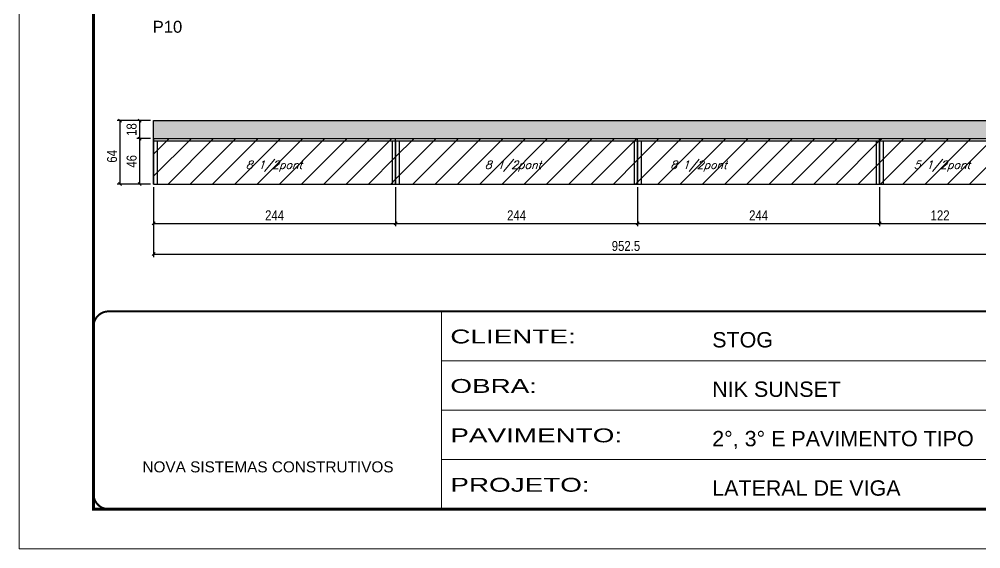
# Model space of a CAD drawing. Extents: x -10448 to -1189, y -11772 to 17235.
# Drawn here: x -5680 to -4710, y 13497 to 14031 of the extents above; entities that cross this region are included whole.
import ezdxf

# ---------------------------------------------------------------- set-up
doc = ezdxf.new("R2010")
doc.units = 0
doc.linetypes.add('CONTINUO', pattern=[0])
doc.linetypes.add('DASHED', pattern=[0.75, 0.5, -0.25])
for name, color, linetype in [('5', 5, 'Continuous'), ('COTA', 241, 'Continuous'), ('Painéis', 200, 'Continuous'), ('Reaproveitamento', 251, 'Continuous'), ('SARR_2.2x7', 40, 'Continuous'), ('SARR_3.5x7', 81, 'Continuous'), ('texto', 7, 'Continuous')]:
    doc.layers.add(name, color=color, linetype=linetype)
doc.layers.add('Folhas', color=255, linetype='Continuous', lineweight=9)
doc.layers.add('SARRAFO DE PRESSAO', color=251, linetype='DASHED', lineweight=9)
doc.styles.add('ARIAL', font='arial.ttf')
doc.styles.add('COTA TECNICA', font='techl___.ttf', dxfattribs={"height": 10})
doc.styles.add('Romans', font='romans.shx')
doc.styles.get("Standard").update_dxf_attribs({"font": 'arial.ttf'})
doc.styles.add('Tecnologia', font='')
doc.styles.get('Tecnologia').set_extended_font_data('Forgotten Futurist')
doc.dimstyles.new('PAINEL', dxfattribs={"dimtxt": 10, "dimasz": 3, "dimexe": 3, "dimexo": 3, "dimgap": 3, "dimtad": 1, "dimdec": 1, "dimzin": 12, "dimdsep": 46, "dimtxsty": 'COTA TECNICA', "dimblk1": 'OBLIQUE', "dimblk2": 'OBLIQUE', "dimsah": 1, "dimcen": 0.9, "dimclrd": 4, "dimclre": 4, "dimclrt": 240, "dimadec": 1, "dimazin": 3, "dimtfac": 1, "dimtdec": 1, "dimtmove": 0, "dimatfit": 3, "dimfxl": 1, "dimtolj": 1, "dimtzin": 12, "dimarcsym": 0})
pattern_1 = [(45, (-139469.283, -18395.978), (-11.2253202, 11.2253202), [])]

# ---------------------------------------------------------------- blocks, each defined once
blk = doc.blocks.new('9999999999')
at = {"color": 30, "linetype": 'CONTINUO'}
for p, q in [((98564.56, 34230.21), (98564.56, 34429.45)), ((98564.56, 34379.64), (99583.98, 34379.64)), ((98564.56, 34329.83), (99487.98, 34329.83)), ((98564.56, 34280.02), (99487.98, 34280.02))]:
    blk.add_line(p, q, dxfattribs=at)
at = {"color": 30, "linetype": 'CONTINUO', "const_width": 2}
blk.add_lwpolyline([(99583.98, 34230.21), (99583.98, 34414.45, 0.414214), (99568.98, 34429.45), (98228.98, 34429.45, 0.414214), (98213.98, 34414.45), (98213.98, 34245.21, 0.414214), (98228.98, 34230.21), (99583.98, 34230.21)], format="xyb", dxfattribs=at)
at = {"layer": 'Folhas'}
blk.add_lwpolyline([(98138.98, 34190.21), (99623.98, 34190.21), (99623.98, 35240.21), (98138.98, 35240.21)], close=True, dxfattribs=at)
at = {"layer": 'Folhas', "color": 30, "const_width": 3}
blk.add_lwpolyline([(98213.98, 34230.21), (99583.98, 34230.21), (99583.98, 35200.21), (98213.98, 35200.21)], close=True, dxfattribs=at)
at = {"color": 7, "linetype": 'Continuous', "ltscale": 5, "style": 'ARIAL'}
for s, height, p in [('STOG', 15.483, (98837.68, 34393.13)), ('NIK SUNSET', 15.483, (98837.68, 34343.32)), ('2°, 3° E PAVIMENTO TIPO', 15.4829, (98837.68, 34293.51)), ('NOVA SISTEMAS CONSTRUTIVOS', 11.0592, (98263.19, 34267.21)), ('LATERAL DE VIGA', 15.4829, (98837.68, 34243.7))]:
    blk.add_text(s, height=height, dxfattribs=at).set_placement(p)
at = {"layer": 'Folhas', "color": 7, "style": 'Tecnologia', "width": 1.5}
for s, p in [('CLIENTE:', (98573.65, 34397.17)), ('OBRA:', (98573.65, 34347.31)), ('PAVIMENTO:', (98573.65, 34297.5)), ('PROJETO:', (98573.65, 34247.69))]:
    blk.add_text(s, height=14, dxfattribs=at).set_placement(p)
blk = doc.blocks.new('_Oblique')
at = {"color": 0, "linetype": 'ByBlock', "lineweight": -2}
blk.add_line((-0.5, -0.5), (0.5, 0.5), dxfattribs=at)
blk = doc.blocks.new('*D11')
at = {"layer": 'COTA', "color": 4, "linetype": 'ByBlock', "lineweight": -2, "transparency": 16777216}
for p, q in [((-5547.32, 13910.6), (-5561.34, 13910.6)), ((-5558.34, 13864.6), (-5558.34, 13910.6)), ((-5547.32, 13864.6), (-5561.34, 13864.6))]:
    blk.add_line(p, q, dxfattribs=at)
at = {"layer": 'Defpoints', "color": 0, "linetype": 'ByBlock', "transparency": 16777216}
for p in [(-5558.34, 13910.6), (-5544.32, 13910.6), (-5544.32, 13864.6)]:
    blk.add_point(p, dxfattribs=at)
at = {"layer": 'COTA', "color": 4, "linetype": 'ByBlock', "lineweight": -2, "transparency": 16777216, "xscale": 3, "yscale": 3, "zscale": 3}
for p, rotation in [((-5558.34, 13910.6), 90), ((-5558.34, 13864.6), 270)]:
    blk.add_blockref('_Oblique', p, dxfattribs=dict(at, rotation=rotation))
at = {"layer": 'COTA', "color": 240, "linetype": 'ByBlock', "transparency": 16777216, "insert": (-5566.44, 13887.6), "char_height": 10, "attachment_point": 5, "rotation": 90, "style": 'COTA TECNICA'}
blk.add_mtext('\\A1;46', dxfattribs=at)
blk = doc.blocks.new('*D12')
at = {"layer": 'COTA', "color": 4, "linetype": 'ByBlock', "lineweight": -2, "transparency": 16777216}
for p, q in [((-5547.32, 13928.6), (-5561.34, 13928.6)), ((-5558.34, 13910.6), (-5558.34, 13928.6)), ((-5547.32, 13910.6), (-5561.34, 13910.6))]:
    blk.add_line(p, q, dxfattribs=at)
at = {"layer": 'Defpoints', "color": 0, "linetype": 'ByBlock', "transparency": 16777216}
for p in [(-5558.34, 13928.6), (-5544.32, 13928.6), (-5544.32, 13910.6)]:
    blk.add_point(p, dxfattribs=at)
at = {"layer": 'COTA', "color": 4, "linetype": 'ByBlock', "lineweight": -2, "transparency": 16777216, "xscale": 3, "yscale": 3, "zscale": 3}
for p, rotation in [((-5558.34, 13928.6), 90), ((-5558.34, 13910.6), 270)]:
    blk.add_blockref('_Oblique', p, dxfattribs=dict(at, rotation=rotation))
at = {"layer": 'COTA', "color": 240, "linetype": 'ByBlock', "transparency": 16777216, "insert": (-5566.44, 13919.6), "char_height": 10, "attachment_point": 5, "rotation": 90, "style": 'COTA TECNICA'}
blk.add_mtext('\\A1;18', dxfattribs=at)
blk = doc.blocks.new('*D13')
at = {"layer": 'COTA', "color": 4, "linetype": 'ByBlock', "lineweight": -2, "transparency": 16777216}
for p, q in [((-5547.32, 13928.6), (-5581.05, 13928.6)), ((-5578.05, 13864.6), (-5578.05, 13928.6)), ((-5547.32, 13864.6), (-5581.05, 13864.6))]:
    blk.add_line(p, q, dxfattribs=at)
at = {"layer": 'Defpoints', "color": 0, "linetype": 'ByBlock', "transparency": 16777216}
for p in [(-5578.05, 13928.6), (-5544.32, 13928.6), (-5544.32, 13864.6)]:
    blk.add_point(p, dxfattribs=at)
at = {"layer": 'COTA', "color": 4, "linetype": 'ByBlock', "lineweight": -2, "transparency": 16777216, "xscale": 3, "yscale": 3, "zscale": 3}
for p, rotation in [((-5578.05, 13928.6), 90), ((-5578.05, 13864.6), 270)]:
    blk.add_blockref('_Oblique', p, dxfattribs=dict(at, rotation=rotation))
at = {"layer": 'COTA', "color": 240, "linetype": 'ByBlock', "transparency": 16777216, "insert": (-5586.16, 13892.6), "char_height": 10, "attachment_point": 5, "rotation": 90, "style": 'COTA TECNICA'}
blk.add_mtext('\\A1;64', dxfattribs=at)
blk = doc.blocks.new('*D14')
at = {"layer": 'COTA', "color": 4, "linetype": 'ByBlock', "lineweight": -2, "transparency": 16777216}
for p, q in [((-5544.32, 13861.6), (-5544.32, 13822.1)), ((-5300.32, 13861.6), (-5300.32, 13822.1)), ((-5544.32, 13825.1), (-5300.32, 13825.1))]:
    blk.add_line(p, q, dxfattribs=at)
at = {"layer": 'Defpoints', "color": 0, "linetype": 'ByBlock', "transparency": 16777216}
for p in [(-5544.32, 13864.6), (-5300.32, 13864.6), (-5300.32, 13825.1)]:
    blk.add_point(p, dxfattribs=at)
at = {"layer": 'COTA', "color": 4, "linetype": 'ByBlock', "lineweight": -2, "transparency": 16777216, "xscale": 3, "yscale": 3, "zscale": 3, "rotation": 180}
blk.add_blockref('_Oblique', (-5544.32, 13825.1), dxfattribs=at)
at = {"layer": 'COTA', "color": 4, "linetype": 'ByBlock', "lineweight": -2, "transparency": 16777216, "xscale": 3, "yscale": 3, "zscale": 3}
blk.add_blockref('_Oblique', (-5300.32, 13825.1), dxfattribs=at)
at = {"layer": 'COTA', "color": 240, "linetype": 'ByBlock', "transparency": 16777216, "insert": (-5422.32, 13833.17), "char_height": 10, "attachment_point": 5, "style": 'COTA TECNICA'}
blk.add_mtext('\\A1;244', dxfattribs=at)
blk = doc.blocks.new('*D15')
at = {"layer": 'COTA', "color": 4, "linetype": 'ByBlock', "lineweight": -2, "transparency": 16777216}
for p, q in [((-5300.32, 13861.6), (-5300.32, 13822.1)), ((-5056.32, 13861.6), (-5056.32, 13822.1)), ((-5300.32, 13825.1), (-5056.32, 13825.1))]:
    blk.add_line(p, q, dxfattribs=at)
at = {"layer": 'Defpoints', "color": 0, "linetype": 'ByBlock', "transparency": 16777216}
for p in [(-5300.32, 13864.6), (-5056.32, 13864.6), (-5056.32, 13825.1)]:
    blk.add_point(p, dxfattribs=at)
at = {"layer": 'COTA', "color": 4, "linetype": 'ByBlock', "lineweight": -2, "transparency": 16777216, "xscale": 3, "yscale": 3, "zscale": 3, "rotation": 180}
blk.add_blockref('_Oblique', (-5300.32, 13825.1), dxfattribs=at)
at = {"layer": 'COTA', "color": 4, "linetype": 'ByBlock', "lineweight": -2, "transparency": 16777216, "xscale": 3, "yscale": 3, "zscale": 3}
blk.add_blockref('_Oblique', (-5056.32, 13825.1), dxfattribs=at)
at = {"layer": 'COTA', "color": 240, "linetype": 'ByBlock', "transparency": 16777216, "insert": (-5178.32, 13833.17), "char_height": 10, "attachment_point": 5, "style": 'COTA TECNICA'}
blk.add_mtext('\\A1;244', dxfattribs=at)
blk = doc.blocks.new('*D16')
at = {"layer": 'COTA', "color": 4, "linetype": 'ByBlock', "lineweight": -2, "transparency": 16777216}
for p, q in [((-5544.32, 13861.6), (-5544.32, 13791.1)), ((-4591.82, 13861.6), (-4591.82, 13791.1)), ((-5544.32, 13794.1), (-4591.82, 13794.1))]:
    blk.add_line(p, q, dxfattribs=at)
at = {"layer": 'Defpoints', "color": 0, "linetype": 'ByBlock', "transparency": 16777216}
for p in [(-5544.32, 13864.6), (-4591.82, 13864.6), (-4591.82, 13794.1)]:
    blk.add_point(p, dxfattribs=at)
at = {"layer": 'COTA', "color": 4, "linetype": 'ByBlock', "lineweight": -2, "transparency": 16777216, "xscale": 3, "yscale": 3, "zscale": 3, "rotation": 180}
blk.add_blockref('_Oblique', (-5544.32, 13794.1), dxfattribs=at)
at = {"layer": 'COTA', "color": 4, "linetype": 'ByBlock', "lineweight": -2, "transparency": 16777216, "xscale": 3, "yscale": 3, "zscale": 3}
blk.add_blockref('_Oblique', (-4591.82, 13794.1), dxfattribs=at)
at = {"layer": 'COTA', "color": 240, "linetype": 'ByBlock', "transparency": 16777216, "insert": (-5068.07, 13802.24), "char_height": 10, "attachment_point": 5, "style": 'COTA TECNICA'}
blk.add_mtext('\\A1;952.5', dxfattribs=at)
blk = doc.blocks.new('*D17')
at = {"layer": 'COTA', "color": 4, "linetype": 'ByBlock', "lineweight": -2, "transparency": 16777216}
for p, q in [((-4812.32, 13861.6), (-4812.32, 13822.1)), ((-4690.32, 13861.6), (-4690.32, 13822.1)), ((-4812.32, 13825.1), (-4690.32, 13825.1))]:
    blk.add_line(p, q, dxfattribs=at)
at = {"layer": 'Defpoints', "color": 0, "linetype": 'ByBlock', "transparency": 16777216}
for p in [(-4812.32, 13864.6), (-4690.32, 13864.6), (-4690.32, 13825.1)]:
    blk.add_point(p, dxfattribs=at)
at = {"layer": 'COTA', "color": 4, "linetype": 'ByBlock', "lineweight": -2, "transparency": 16777216, "xscale": 3, "yscale": 3, "zscale": 3, "rotation": 180}
blk.add_blockref('_Oblique', (-4812.32, 13825.1), dxfattribs=at)
at = {"layer": 'COTA', "color": 4, "linetype": 'ByBlock', "lineweight": -2, "transparency": 16777216, "xscale": 3, "yscale": 3, "zscale": 3}
blk.add_blockref('_Oblique', (-4690.32, 13825.1), dxfattribs=at)
at = {"layer": 'COTA', "color": 240, "linetype": 'ByBlock', "transparency": 16777216, "insert": (-4751.32, 13833.15), "char_height": 10, "attachment_point": 5, "style": 'COTA TECNICA'}
blk.add_mtext('\\A1;122', dxfattribs=at)
blk = doc.blocks.new('*D1120')
at = {"layer": 'COTA', "color": 4, "linetype": 'ByBlock', "lineweight": -2, "transparency": 16777216}
for p, q in [((-5056.32, 13861.6), (-5056.32, 13822.1)), ((-4812.32, 13861.6), (-4812.32, 13822.1)), ((-5056.32, 13825.1), (-4812.32, 13825.1))]:
    blk.add_line(p, q, dxfattribs=at)
at = {"layer": 'Defpoints', "color": 0, "linetype": 'ByBlock', "transparency": 16777216}
for p in [(-5056.32, 13864.6), (-4812.32, 13864.6), (-4812.32, 13825.1)]:
    blk.add_point(p, dxfattribs=at)
at = {"layer": 'COTA', "color": 4, "linetype": 'ByBlock', "lineweight": -2, "transparency": 16777216, "xscale": 3, "yscale": 3, "zscale": 3, "rotation": 180}
blk.add_blockref('_Oblique', (-5056.32, 13825.1), dxfattribs=at)
at = {"layer": 'COTA', "color": 4, "linetype": 'ByBlock', "lineweight": -2, "transparency": 16777216, "xscale": 3, "yscale": 3, "zscale": 3}
blk.add_blockref('_Oblique', (-4812.32, 13825.1), dxfattribs=at)
at = {"layer": 'COTA', "color": 240, "linetype": 'ByBlock', "transparency": 16777216, "insert": (-4934.32, 13833.17), "char_height": 10, "attachment_point": 5, "style": 'COTA TECNICA'}
blk.add_mtext('\\A1;244', dxfattribs=at)

msp = doc.modelspace()

# ---------------------------------------------------------------- hatches: boundary and pattern name
at = {"layer": 'COTA', "linetype": 'ByBlock'}
h = msp.add_hatch(dxfattribs=at)
h.set_pattern_fill('AR-CONC', color=256, scale=0.03)
h.set_pattern_definition([(50, (-139469.2827, -18395.9775), (5.46554007, -0.47817257), [0.5715, -6.2865]), (355, (-139469.2827, -18395.9775), (-1.05730264, 5.73170536), [0.4572, -5.02921753]), (100.4514447, (-139468.827, -18396.0174), (4.40823741, 5.25353256), [0.48570026, -5.34270734]), (46.1842, (-139469.283, -18394.4535), (8.13237123, -1.26126984), [0.85725, -9.42975]), (96.6355576, (-139468.605, -18394.559), (7.122124, 7.42278374), [0.7285507, -8.01406824]), (351.184151, (-139469.283, -18394.4535), (7.122124, 7.42278374), [0.685799, -7.54379196]), (21, (-139468.5207, -18394.8345), (4.54843174, -3.06795595), [0.5715, -6.2865]), (326, (-139468.5207, -18394.8345), (1.85406085, 5.52563898), [0.4572, -5.0292]), (71.451445, (-139468.1417, -18395.09), (6.40249258, 2.45768307), [0.48570026, -5.34269813]), (37.5, (-139469.2827, -18395.9775), (0.092658098, 2.536651166), [0, -4.96824, 0, -5.1054, 0, -5.04825]), (7.5, (-139469.2827, -18395.9775), (2.004589875, 3.005417245), [0, -2.91084, 0, -4.85394, 0, -1.92405]), (327.5, (-139470.982, -18395.9775), (4.067717855, -0.17186232), [0, -1.905, 0, -5.9436, 0, -7.8867]), (317.5, (-139471.744, -18395.9775), (4.44387544, 0.76279473), [0, -2.4765, 0, -3.94716, 0, -5.6007])])
h.paths.add_polyline_path([(-5544.32, 13928.6), (-5544.32, 13910.6), (-4591.82, 13910.6), (-4591.82, 13868.6), (-4564.79, 13868.6), (-4564.79, 13911.6), (-4401.79, 13911.6), (-4401.79, 13923.6), (-4564.79, 13923.6), (-4564.79, 13928.6), (-4679.79, 13928.6)])
at = {"layer": 'Reaproveitamento', "linetype": 'ByBlock'}
h = msp.add_hatch(dxfattribs=at)
h.set_pattern_fill('ANSI31', color=256, scale=5)
h.set_pattern_definition(pattern_1)
h.paths.add_polyline_path([(-5300.32, 13910.6), (-5544.32, 13910.6), (-5544.32, 13864.6), (-5300.32, 13864.6)])
h = msp.add_hatch(dxfattribs=at)
h.set_pattern_fill('ANSI31', color=256, scale=5)
h.set_pattern_definition(pattern_1)
h.paths.add_polyline_path([(-5300.32, 13910.6), (-5300.32, 13864.6), (-5056.32, 13864.6), (-5056.32, 13910.6)])
h = msp.add_hatch(dxfattribs=at)
h.set_pattern_fill('ANSI31', color=256, scale=5)
h.set_pattern_definition(pattern_1)
h.paths.add_polyline_path([(-5056.32, 13864.6), (-4812.32, 13864.6), (-4812.32, 13910.6), (-5056.32, 13910.6)])
h = msp.add_hatch(dxfattribs=at)
h.set_pattern_fill('ANSI31', color=256, scale=5)
h.set_pattern_definition(pattern_1)
h.paths.add_polyline_path([(-4690.32, 13864.6), (-4690.32, 13910.6), (-4812.32, 13910.6), (-4812.32, 13864.6)])

# ---------------------------------------------------------------- linework, layer by layer
at = {"layer": 'COTA', "linetype": 'ByBlock'}
for p, q in [((-5544.32, 13928.6), (-4679.79, 13928.6)), ((-5544.32, 13910.6), (-5544.32, 13928.6))]:
    msp.add_line(p, q, dxfattribs=at)
at = {"layer": 'Painéis', "linetype": 'ByBlock'}
for p, q in [((-5544.32, 13910.6), (-4591.82, 13910.6)), ((-5544.32, 13864.6), (-5544.32, 13910.6)), ((-5300.32, 13864.6), (-5300.32, 13910.6)), ((-5056.32, 13864.6), (-5056.32, 13910.6)), ((-4812.32, 13864.6), (-4812.32, 13910.6)), ((-5544.32, 13864.6), (-4591.82, 13864.6))]:
    msp.add_line(p, q, dxfattribs=at)
at = {"layer": 'SARR_2.2x7', "linetype": 'Continuous'}
for p, q in [((-5544.32, 13908.4), (-5300.32, 13908.4)), ((-5300.32, 13908.4), (-5056.32, 13908.4)), ((-5056.32, 13908.4), (-4812.32, 13908.4)), ((-4812.32, 13908.4), (-4690.32, 13908.4))]:
    msp.add_line(p, q, dxfattribs=at)
at = {"layer": 'SARR_3.5x7'}
for p, q in [((-5544.32, 13910.6), (-5544.32, 13864.6)), ((-5540.82, 13908.4), (-5540.82, 13864.6)), ((-5303.82, 13908.4), (-5303.82, 13864.6)), ((-5300.32, 13908.4), (-5300.32, 13864.6)), ((-5296.82, 13908.4), (-5296.82, 13864.6)), ((-5059.82, 13908.4), (-5059.82, 13864.6)), ((-5056.32, 13908.4), (-5056.32, 13864.6)), ((-5052.82, 13908.4), (-5052.82, 13864.6)), ((-4815.82, 13908.4), (-4815.82, 13864.6)), ((-4812.32, 13908.4), (-4812.32, 13864.6)), ((-4808.82, 13908.4), (-4808.82, 13864.6)), ((-5544.32, 13864.6), (-5540.82, 13864.6)), ((-5303.82, 13864.6), (-5300.32, 13864.6)), ((-5300.32, 13864.6), (-5296.82, 13864.6)), ((-5059.82, 13864.6), (-5056.32, 13864.6)), ((-5056.32, 13864.6), (-5052.82, 13864.6)), ((-4815.82, 13864.6), (-4812.32, 13864.6)), ((-4812.32, 13864.6), (-4808.82, 13864.6))]:
    msp.add_line(p, q, dxfattribs=at)

# ---------------------------------------------------------------- block references
at = {"layer": 'SARRAFO DE PRESSAO', "color": 6, "linetype": 'ByBlock'}
msp.add_blockref('9999999999', (-103818.76, -20693.13), dxfattribs=at)

# ---------------------------------------------------------------- texts
at = {"layer": '5', "linetype": 'Continuous'}
msp.add_text('P10', height=12, rotation=0.00004, dxfattribs=at).set_placement((-5545.24, 14017.23))
at = {"layer": 'texto', "color": 2, "char_height": 8, "attachment_point": 5, "style": 'Romans'}
for s, insert in [('{\\Q19;\\C256;8 1/2pont}', (-5422.82, 13882.82)), ('{\\Q19;\\C256;8 1/2pont}', (-5181.82, 13882.82)), ('{\\Q19;\\C256;8 1/2pont}', (-4994.82, 13882.82)), ('{\\Q19;\\C256;5 1/2pont}', (-4749.32, 13882.82))]:
    msp.add_mtext(s, dxfattribs=dict(at, insert=insert))

# ---------------------------------------------------------------- dimensions: what is measured, and where the dimension line sits
at = {"layer": 'COTA', "linetype": 'ByBlock'}
dim = msp.add_linear_dim(base=(-5578.05, 13928.6), p1=(-5544.32, 13864.6), p2=(-5544.32, 13928.6), angle=90, dimstyle='PAINEL', dxfattribs=at)
dim.commit()
dim.dimension.update_dxf_attribs({"geometry": '*D13', "text_midpoint": (-5578.05, 13892.6), "dimtype": 160})
for base, p1, p2, picture, middle in [((-5558.34, 13928.6), (-5544.32, 13910.6), (-5544.32, 13928.6), '*D12', (-5566.44, 13919.6)), ((-5558.34, 13910.6), (-5544.32, 13864.6), (-5544.32, 13910.6), '*D11', (-5566.44, 13887.6))]:
    dim = msp.add_linear_dim(base=base, p1=p1, p2=p2, angle=90, dimstyle='PAINEL', dxfattribs=at)
    dim.commit()
    dim.dimension.update_dxf_attribs({"geometry": picture, "text_midpoint": middle})
for base, p1, p2, picture, middle in [((-5300.32, 13825.1), (-5544.32, 13864.6), (-5300.32, 13864.6), '*D14', (-5422.32, 13833.17)), ((-4591.82, 13794.1), (-5544.32, 13864.6), (-4591.82, 13864.6), '*D16', (-5068.07, 13802.24)), ((-4812.32, 13825.1), (-5056.32, 13864.6), (-4812.32, 13864.6), '*D1120', (-4934.32, 13833.17)), ((-4690.32, 13825.1), (-4812.32, 13864.6), (-4690.32, 13864.6), '*D17', (-4751.32, 13833.15))]:
    dim = msp.add_linear_dim(base=base, p1=p1, p2=p2, dimstyle='PAINEL', dxfattribs=at)
    dim.commit()
    dim.dimension.update_dxf_attribs({"geometry": picture, "text_midpoint": middle})
dim = msp.add_linear_dim(base=(-5056.32, 13825.1), p1=(-5300.32, 13864.6), p2=(-5056.32, 13864.6), dimstyle='PAINEL', override={"dimtmove": 1}, dxfattribs=at)
dim.commit()
dim.dimension.update_dxf_attribs({"geometry": '*D15', "text_midpoint": (-5178.32, 13833.17)})

doc.saveas('drawing.dxf')
